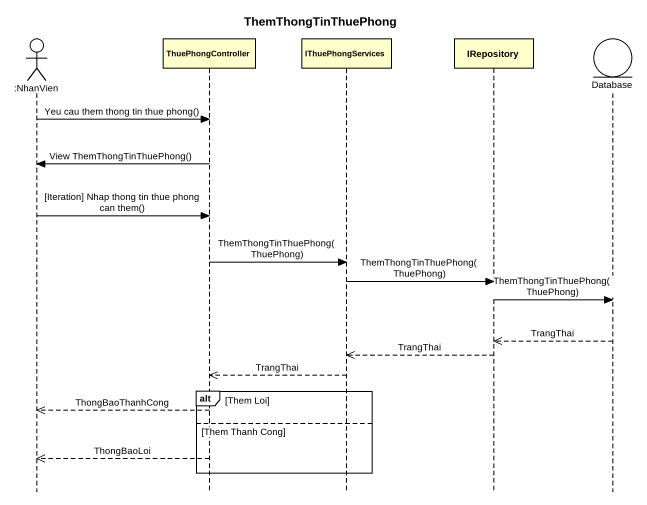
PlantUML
@startuml
title ThemThongTinThuePhong
hide footbox
actor ":NhanVien" as NhanVien
participant ThuePhongController
participant IThuePhongServices
participant IRepository
entity "Database" as Database_

NhanVien -> ThuePhongController : Yeu cau them thong tin thue phong()
ThuePhongController -> NhanVien : View ThemThongTinThuePhong()
NhanVien -> ThuePhongController : [Iteration] Nhap thong tin thue phong can them()
ThuePhongController -> IThuePhongServices : ThemThongTinThuePhong(ThuePhong)
IThuePhongServices -> IRepository : ThemThongTinThuePhong(ThuePhong)
IRepository -> Database_ : ThemThongTinThuePhong(ThuePhong)
Database_ -->> IRepository : TrangThai
IRepository -->> IThuePhongServices : TrangThai
IThuePhongServices -->> ThuePhongController : TrangThai
alt Them Loi
  ThuePhongController -->> NhanVien : ThongBaoThanhCong
else Them Thanh Cong
  ThuePhongController -->> NhanVien : ThongBaoLoi
end
@enduml
